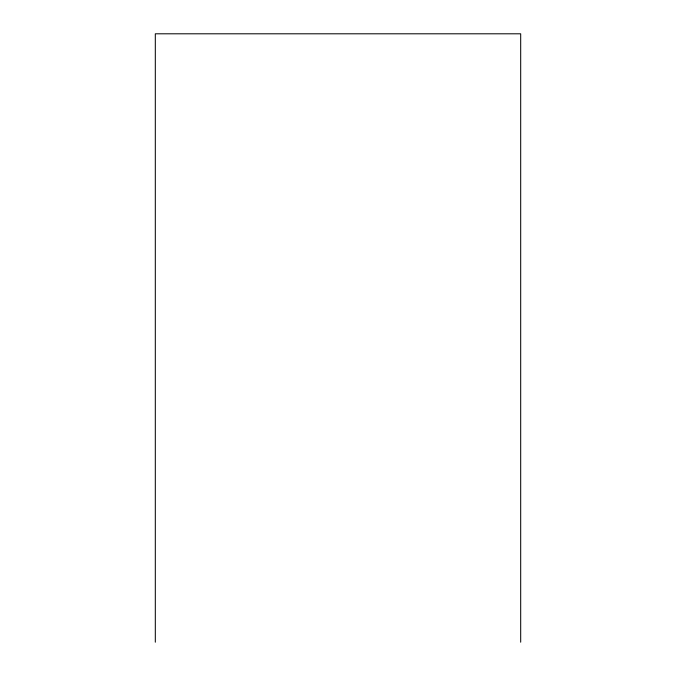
<?xml version="1.0" encoding="UTF-8"?>
<svg xmlns="http://www.w3.org/2000/svg" width="676" height="676" viewBox="0 0 676 676"><rect width="100%" height="100%" fill="white"/><g stroke="black" fill="none" stroke-linecap="round" stroke-linejoin="round"><path stroke-width="1.01" d="M520.689 642.2L520.689 33.8L155.311 33.8L155.311 642.2"/></g></svg>
